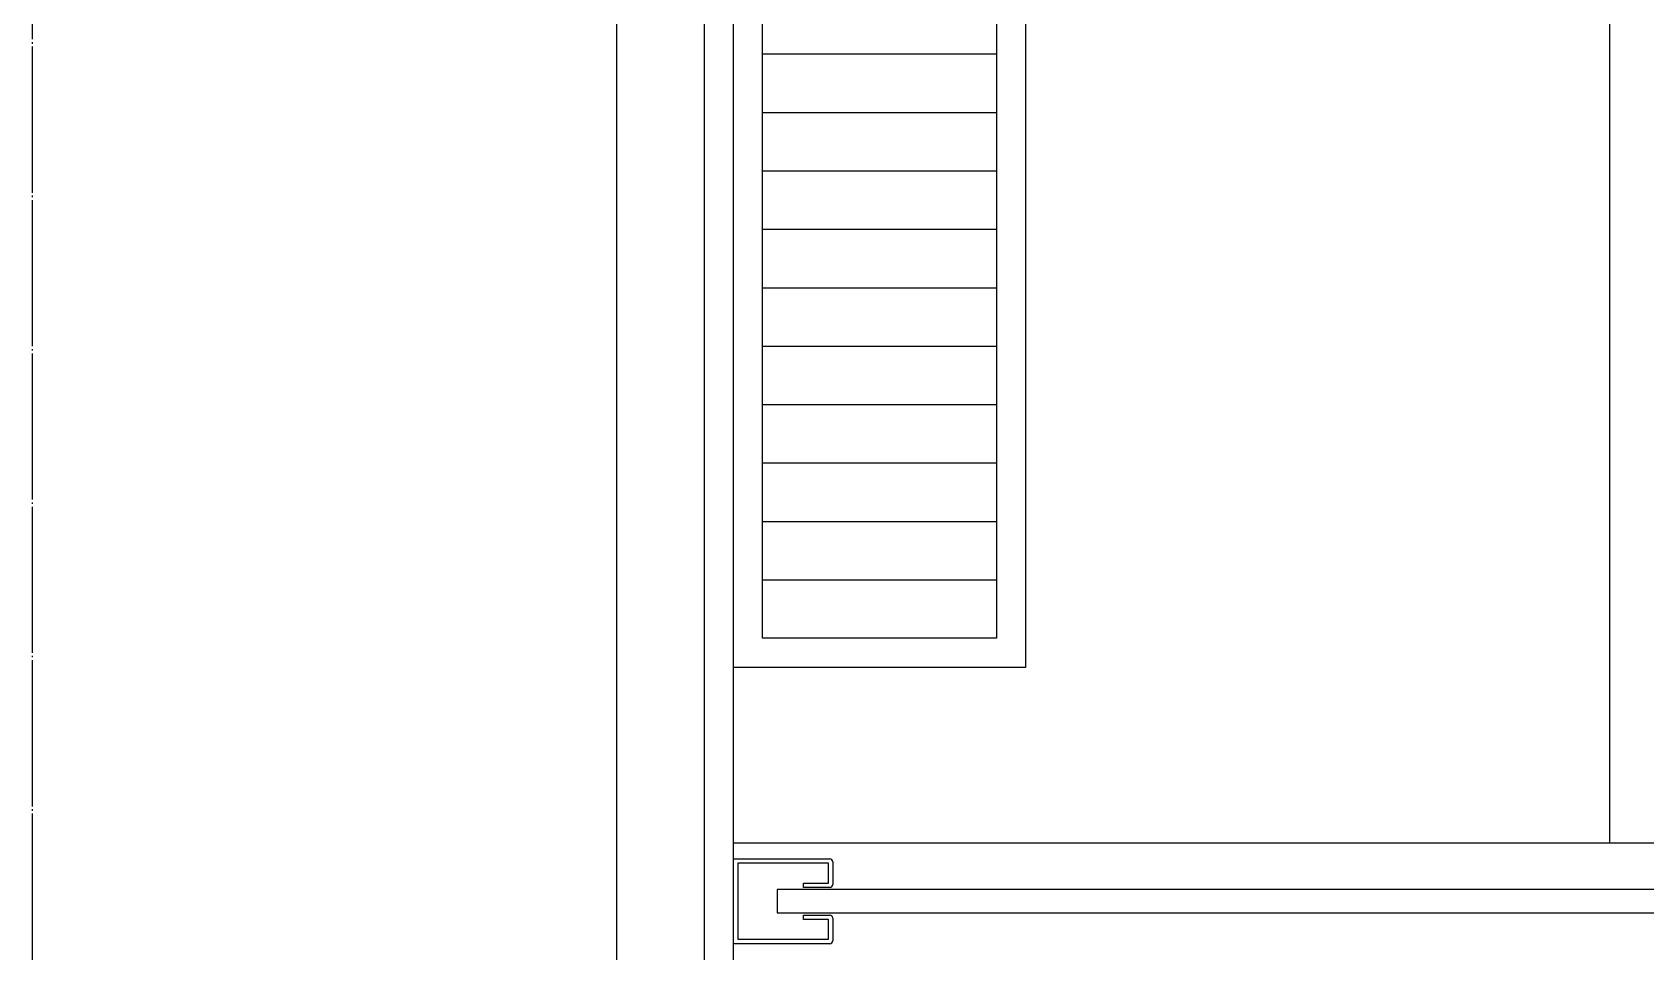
# Model space of a CAD drawing. Header units: millimetres. Extents: x 18456 to 179493, y -203649 to 469211.
# Drawn here: x 121449 to 122001, y 45654 to 45968 of the extents above; entities that cross this region are included whole.
import ezdxf

# ---------------------------------------------------------------- set-up
doc = ezdxf.new("R2010")
doc.units = ezdxf.units.MM
doc.linetypes.add('X-평면도(기본형)$0$CEN', pattern=[52.5, 50, -1, 0.5, -1])
for name, color, linetype, true_color in [('X-평면도(기본형)$0$CEN', 1, 'X-평면도(기본형)$0$CEN', 0xff0000), ('X-평면도(기본형)$0$FIN', 9, 'Continuous', 0x808080), ('X-평면도(기본형)$0$FUR', 6, 'Continuous', 0xff00ff), ('X-평면도(기본형)$0$MC', 7, 'Continuous', 0x7f7fff), ('X-평면도(기본형)$0$TIL', 5, 'Continuous', 0x0000ff), ('X-평면도(기본형)$0$W1', 2, 'Continuous', 0xffff00)]:
    doc.layers.add(name, color=color, linetype=linetype, true_color=true_color)

# ---------------------------------------------------------------- blocks, each defined once
blk = doc.blocks.new('X-평면도(기본형)$0$T1')
at = {"layer": 'X-평면도(기본형)$0$FUR', "color": 8, "true_color": 0x808080}
for p, q in [((10, 670), (90, 670)), ((10, 650), (90, 650)), ((10, 630), (90, 630)), ((10, 610), (90, 610)), ((10, 590), (90, 590)), ((10, 570), (90, 570)), ((10, 550), (90, 550)), ((10, 530), (90, 530)), ((10, 510), (90, 510)), ((10, 490), (90, 490)), ((10, 470), (58.36, 470)), ((0, 410), (29.3, 410)), ((0, 390), (53.78, 390)), ((7.5, 370), (55.42, 370)), ((7.5, 330), (70, 330)), ((0, 310), (70, 310)), ((0, 290), (29.3, 290)), ((43, 270), (90, 270)), ((43, 250), (90, 250)), ((10, 230), (90, 230)), ((10, 210), (90, 210)), ((10, 190), (90, 190)), ((10, 170), (90, 170)), ((10, 150), (90, 150)), ((10, 130), (90, 130)), ((10, 110), (90, 110)), ((10, 90), (90, 90)), ((10, 70), (90, 70)), ((10, 50), (90, 50)), ((10, 30), (90, 30))]:
    blk.add_line(p, q, dxfattribs=at)
at = {"layer": 'X-평면도(기본형)$0$FUR'}
for points in [[(100, 270.92), (100, 0), (0, 0), (0, 700), (100, 700), (100, 487.43)], [(10, 461.78), (10, 690), (90, 690), (90, 487.47)], [(90, 270.87), (90, 10), (10, 10), (10, 238.22)]]:
    blk.add_lwpolyline(points, dxfattribs=at)
blk = doc.blocks.new('X-평면도(기본형)$0$ba15002700')
at = {"layer": 'X-평면도(기본형)$0$FUR', "color": 4, "ltscale": 3, "true_color": 0x00ffff}
blk.add_line((0, -860), (1500, -860), dxfattribs=at)
at = {"layer": 'X-평면도(기본형)$0$FUR', "color": 8, "true_color": 0x808080}
for p, q in [((0, -865.5), (33, -865.5)), ((32.5, -873.75), (32.5, -867)), ((34, -866.5), (34, -874.25)), ((24, -875.25), (24, -873.75)), ((24, -873.75), (32.5, -873.75)), ((33, -875.25), (24, -875.25)), ((24, -884.75), (33, -884.75)), ((24, -886.25), (24, -884.75)), ((32.5, -886.25), (24, -886.25)), ((32.5, -893), (32.5, -886.25)), ((34, -885.75), (34, -893.5)), ((33, -894.5), (0, -894.5))]:
    blk.add_line(p, q, dxfattribs=at)
for points in [[(32.5, -867), (1.5, -867), (1.5, -893), (32.5, -893)], [(863.69, -876), (15, -876), (15, -884), (863.69, -884)]]:
    blk.add_lwpolyline(points, dxfattribs=at)
for centre, start, end in [((33, -866.5), 0, 90), ((33, -874.25), 270, 0), ((33, -885.75), 0, 90), ((33, -893.5), 270, 0)]:
    blk.add_arc(centre, 1, start, end, dxfattribs=at)
at = {"layer": 'X-평면도(기본형)$0$MC'}
blk.add_lwpolyline([(0, 0), (1500, 0), (1500, -2700), (0, -2700)], close=True, dxfattribs=at)
at = {"layer": 'X-평면도(기본형)$0$TIL'}
blk.add_line((300, -860), (300, 0), dxfattribs=at)
at = {"layer": 'X-평면도(기본형)$0$FUR'}
blk.add_blockref('X-평면도(기본형)$0$T1', (0, -800), dxfattribs=at)

msp = doc.modelspace()

# ---------------------------------------------------------------- linework, layer by layer
at = {"layer": 'X-평면도(기본형)$0$CEN'}
msp.add_line((121448.63, 48221.08), (121448.63, 37026.08), dxfattribs=at)
msp.add_line((121448.63, 48221.08), (121448.63, 37026.08), dxfattribs=at)
at = {"layer": 'X-평면도(기본형)$0$FIN'}
msp.add_line((121678.63, 46561.08), (121678.63, 43841.08), dxfattribs=at)
at = {"layer": 'X-평면도(기본형)$0$W1'}
msp.add_line((121648.63, 47171.08), (121648.63, 43811.08), dxfattribs=at)

# ---------------------------------------------------------------- block references
msp.add_blockref('X-평면도(기본형)$0$ba15002700', (121688.63, 46551.08))

doc.saveas('drawing.dxf')
